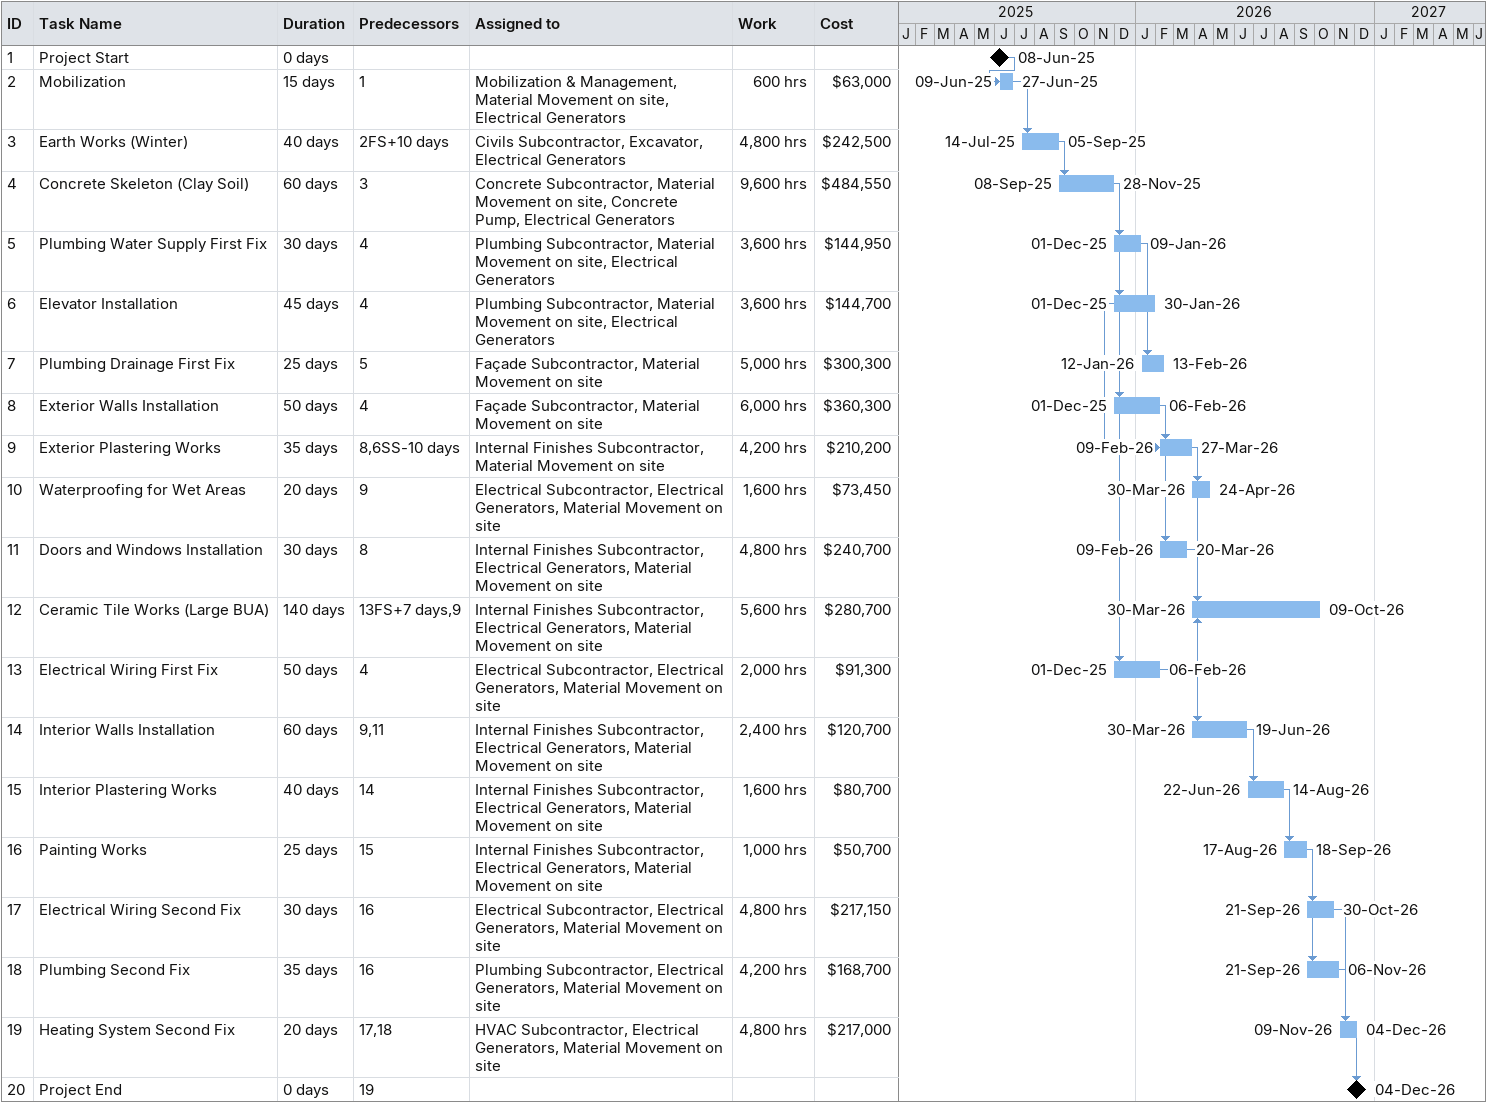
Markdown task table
| ID | Task | Duration | Start | Finish | Predecessors | Resources | Work (h) | Cost ($) |
|---|---|---|---|---|---|---|---|---|
| 1 | Project Start | 0d | 2025-06-08 | 2025-06-08 |  |  |  |  |
| 2 | Mobilization | 15d | 2025-06-09 | 2025-06-27 | 1 | Mobilization & Management, Material Movement on site, Electrical Generators | 600 | 63000 |
| 3 | Earth Works (Winter) | 40d | 2025-07-14 | 2025-09-05 | 2FS+10d | Civils Subcontractor, Excavator, Electrical Generators | 4800 | 242500 |
| 4 | Concrete Skeleton (Clay Soil) | 60d | 2025-09-08 | 2025-11-28 | 3 | Concrete Subcontractor, Material Movement on site, Concrete Pump, Electrical Generators | 9600 | 484550 |
| 5 | Plumbing Water Supply First Fix | 30d | 2025-12-01 | 2026-01-09 | 4 | Plumbing Subcontractor, Material Movement on site, Electrical Generators | 3600 | 144950 |
| 6 | Elevator Installation | 45d | 2025-12-01 | 2026-01-30 | 4 | Plumbing Subcontractor, Material Movement on site, Electrical Generators | 3600 | 144700 |
| 7 | Plumbing Drainage First Fix | 25d | 2026-01-12 | 2026-02-13 | 5 | Façade Subcontractor, Material Movement on site | 5000 | 300300 |
| 8 | Exterior Walls Installation | 50d | 2025-12-01 | 2026-02-06 | 4 | Façade Subcontractor, Material Movement on site | 6000 | 360300 |
| 9 | Exterior Plastering Works | 35d | 2026-02-09 | 2026-03-27 | 8, 6SS-10d | Internal Finishes Subcontractor, Material Movement on site | 4200 | 210200 |
| 10 | Waterproofing for Wet Areas | 20d | 2026-03-30 | 2026-04-24 | 9 | Electrical Subcontractor, Electrical Generators, Material Movement on site | 1600 | 73450 |
| 11 | Doors and Windows Installation | 30d | 2026-02-09 | 2026-03-20 | 8 | Internal Finishes Subcontractor, Electrical Generators, Material Movement on site | 4800 | 240700 |
| 12 | Ceramic Tile Works (Large BUA) | 140d | 2026-03-30 | 2026-10-09 | 13FS+7d, 9 | Internal Finishes Subcontractor, Electrical Generators, Material Movement on site | 5600 | 280700 |
| 13 | Electrical Wiring First Fix | 50d | 2025-12-01 | 2026-02-06 | 4 | Electrical Subcontractor, Electrical Generators, Material Movement on site | 2000 | 91300 |
| 14 | Interior Walls Installation | 60d | 2026-03-30 | 2026-06-19 | 9, 11 | Internal Finishes Subcontractor, Electrical Generators, Material Movement on site | 2400 | 120700 |
| 15 | Interior Plastering Works | 40d | 2026-06-22 | 2026-08-14 | 14 | Internal Finishes Subcontractor, Electrical Generators, Material Movement on site | 1600 | 80700 |
| 16 | Painting Works | 25d | 2026-08-17 | 2026-09-18 | 15 | Internal Finishes Subcontractor, Electrical Generators, Material Movement on site | 1000 | 50700 |
| 17 | Electrical Wiring Second Fix | 30d | 2026-09-21 | 2026-10-30 | 16 | Electrical Subcontractor, Electrical Generators, Material Movement on site | 4800 | 217150 |
| 18 | Plumbing Second Fix | 35d | 2026-09-21 | 2026-11-06 | 16 | Plumbing Subcontractor, Electrical Generators, Material Movement on site | 4200 | 168700 |
| 19 | Heating System Second Fix | 20d | 2026-11-09 | 2026-12-04 | 17, 18 | HVAC Subcontractor, Electrical Generators, Material Movement on site | 4800 | 217000 |
| 20 | Project End | 0d | 2026-12-04 | 2026-12-04 | 19 |  |  |  |
